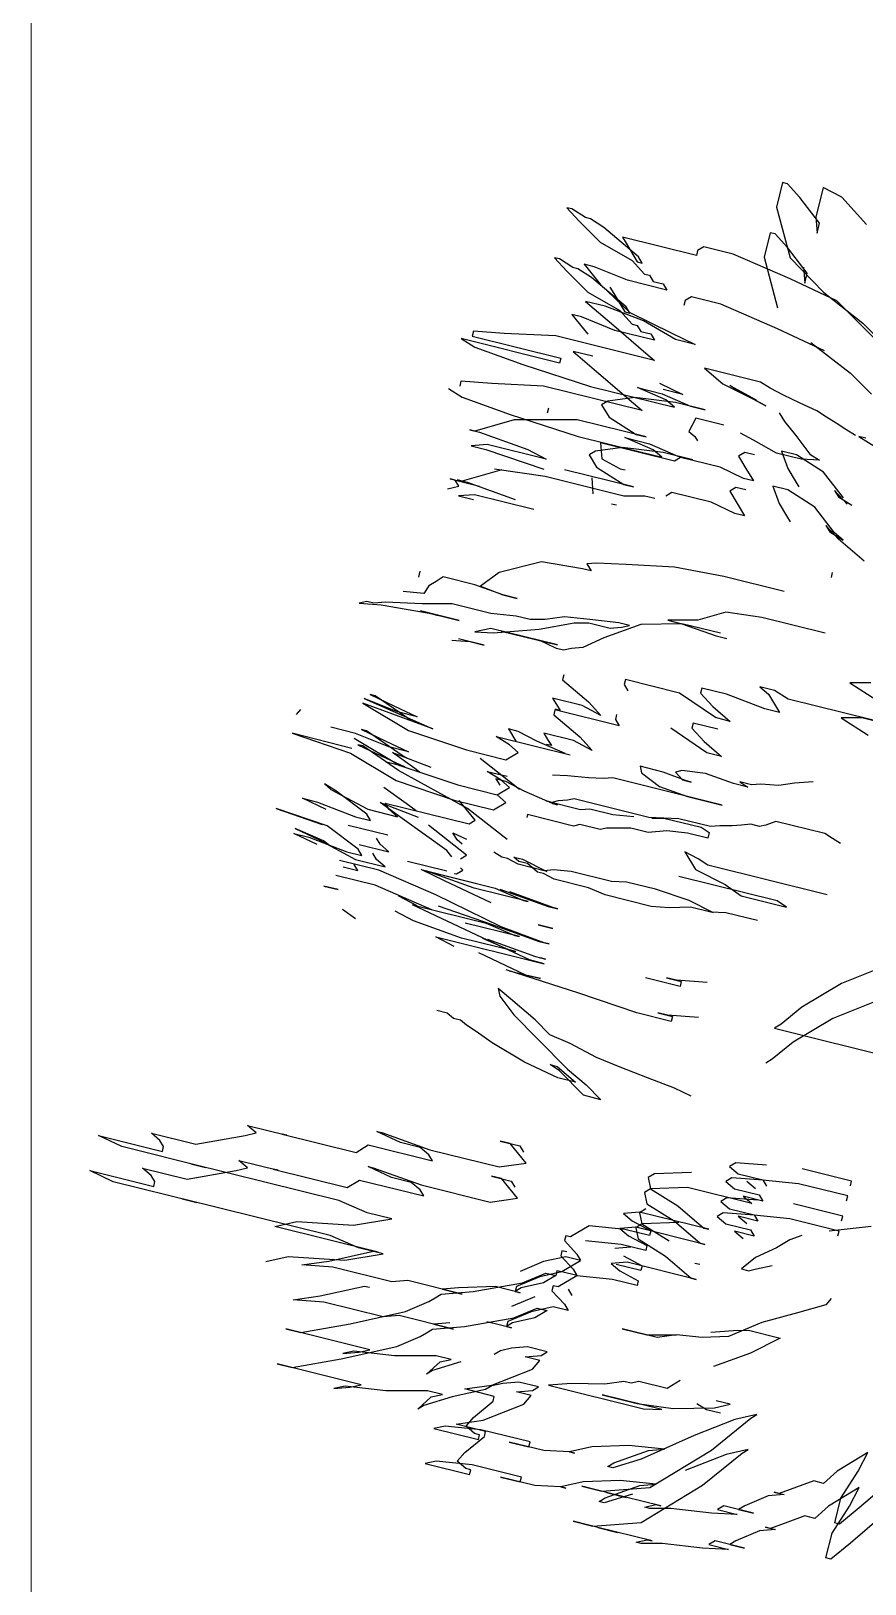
# Model space of a CAD drawing. Header units: millimetres. Extents: x 7703 to 16070, y -6855 to 95.
# Drawn here: x 14838.93 to 14857.36, y -4775.08 to -4740.75 of the extents above; entities that cross this region are included whole.
import ezdxf

# ---------------------------------------------------------------- set-up
doc = ezdxf.new("R2010")
doc.units = ezdxf.units.MM
doc.layers.add('AĞAÇLAR', color=7, linetype='Continuous')
doc.layers.add('Kıtc-014 Elk Tes İşaretler', color=1, linetype='Continuous')
doc.layers.add('kapı', color=6, linetype='Continuous', lineweight=9)

# ---------------------------------------------------------------- blocks, each defined once
blk = doc.blocks.new('A$C06865A3D')
at = {"color": 87}
for p, q in [((0.2527, 2.0787), (0.2297, 2.0716)), ((0.2949, 2.0767), (0.2527, 2.0787)), ((0.2297, 2.0716), (0.2478, 2.0415)), ((0.1976, 2.0455), (0.1926, 2.0425)), ((0.1926, 2.0425), (0.2077, 2.0174)), ((0.2187, 2.0445), (0.1976, 2.0455)), ((0.2558, 2.0395), (0.2187, 2.0445)), ((0.2478, 2.0415), (0.2618, 2.0295)), ((0.2618, 2.0295), (0.2558, 2.0395)), ((0.2077, 2.0174), (0.2599, 1.9873)), ((0.2599, 1.9873), (0.3151, 1.9864)), ((0.3331, 1.9904), (0.277, 1.9703)), ((0.3151, 1.9864), (0.3723, 1.9935)), ((0.4014, 1.9905), (0.3331, 1.9904)), ((0.3723, 1.9935), (0.4064, 1.9935)), ((0.277, 1.9703), (0.2108, 1.9441)), ((0.2108, 1.9441), (0.1808, 1.926)), ((0.1818, 1.913), (0.1067, 1.8678)), ((0.1808, 1.926), (0.1788, 1.918)), ((0.1788, 1.918), (0.1818, 1.913)), ((0.0836, 1.8607), (0.0656, 1.8567)), ((0.1358, 1.8648), (0.0836, 1.8607)), ((0.1067, 1.8678), (0.1147, 1.8658)), ((0.1147, 1.8658), (0.1388, 1.8598)), ((0.1438, 1.8628), (0.1358, 1.8648)), ((0.1388, 1.8598), (0.1438, 1.8628)), ((0.1859, 1.8608), (0.1458, 1.8367)), ((0.1679, 1.8568), (0.1779, 1.8628)), ((0.1779, 1.8628), (0.1859, 1.8608)), ((0.0425, 1.8496), (0.0375, 1.8466)), ((0.0375, 1.8466), (0.0585, 1.8456)), ((0.0605, 1.8537), (0.0425, 1.8496)), ((0.0585, 1.8456), (0.0927, 1.8457)), ((0.0656, 1.8567), (0.0605, 1.8537)), ((0.0927, 1.8457), (0.1338, 1.8567)), ((0.1338, 1.8567), (0.1548, 1.8558)), ((0.1548, 1.8558), (0.1598, 1.8588)), ((0.1598, 1.8588), (0.1679, 1.8568)), ((0.1458, 1.8367), (0.1078, 1.8206)), ((0.174, 1.8126), (0.2251, 1.8297)), ((0.2331, 1.8277), (0.192, 1.8167)), ((0.2251, 1.8297), (0.2532, 1.8398)), ((0.2532, 1.8398), (0.2331, 1.8277)), ((0.4254, 1.8322), (0.4104, 1.8231)), ((0.4615, 1.8402), (0.4254, 1.8322)), ((0.4987, 1.8353), (0.4615, 1.8402)), ((0.5067, 1.8333), (0.4856, 1.8342)), ((0.4856, 1.8342), (0.4937, 1.8322)), ((0.4937, 1.8322), (0.5117, 1.8363)), ((0.1078, 1.8206), (0.0977, 1.8146)), ((0.0977, 1.8146), (0.1268, 1.8116)), ((0.1268, 1.8116), (0.174, 1.8126)), ((0.192, 1.8167), (0.1489, 1.7975)), ((0.4104, 1.8231), (0.4295, 1.8141)), ((0.4295, 1.8141), (0.4455, 1.8101)), ((0.4455, 1.8101), (0.4536, 1.8081)), ((0.1489, 1.7975), (0.1289, 1.7855)), ((0.1289, 1.7855), (0.168, 1.7885)), ((0.2332, 1.7936), (0.133, 1.7333)), ((0.168, 1.7885), (0.2202, 1.7926)), ((0.2202, 1.7926), (0.2332, 1.7936)), ((0.3145, 1.7947), (0.2844, 1.7766)), ((0.2994, 1.7856), (0.3145, 1.7947)), ((0.3814, 1.792), (0.3794, 1.784)), ((0.3914, 1.798), (0.3814, 1.792)), ((0.2022, 1.7203), (0.2874, 1.7716)), ((0.2413, 1.7575), (0.2663, 1.7726)), ((0.2744, 1.7706), (0.2413, 1.7575)), ((0.2844, 1.7766), (0.2473, 1.7475)), ((0.2663, 1.7726), (0.2994, 1.7856)), ((0.2874, 1.7716), (0.2744, 1.7706)), ((0.4015, 1.7699), (0.3734, 1.7599)), ((0.3794, 1.784), (0.3954, 1.78)), ((0.3954, 1.78), (0.4115, 1.776)), ((0.4115, 1.776), (0.4015, 1.7699)), ((0.3734, 1.7599), (0.3333, 1.7357)), ((0.5504, 1.7656), (0.5534, 1.7606)), ((0.2473, 1.7475), (0.2283, 1.7223)), ((0.3333, 1.7357), (0.3313, 1.7277)), ((0.0649, 1.665), (0.1551, 1.7193)), ((0.133, 1.7333), (0.0889, 1.6931)), ((0.1291, 1.6831), (0.2022, 1.7203)), ((0.1551, 1.7193), (0.1581, 1.7142)), ((0.2885, 1.7244), (0.2184, 1.6822)), ((0.2283, 1.7223), (0.2263, 1.7143)), ((0.2424, 1.7103), (0.2785, 1.7184)), ((0.3313, 1.7277), (0.2562, 1.6825)), ((0.2785, 1.7184), (0.2885, 1.7244)), ((0.1581, 1.7142), (0.0579, 1.6539)), ((0.2263, 1.7143), (0.2424, 1.7103)), ((0.5268, 1.711), (0.4655, 1.6741)), ((0.7627, 1.7141), (0.6174, 1.6266)), ((0.6715, 1.707), (0.6544, 1.6899)), ((0.0889, 1.6931), (0.0619, 1.67)), ((0.076, 1.658), (0.1291, 1.6831)), ((0.2184, 1.6822), (0.1673, 1.631)), ((0.2562, 1.6825), (0.2703, 1.6704)), ((0.2933, 1.6775), (0.2983, 1.6805)), ((0.6544, 1.6899), (0.6905, 1.6979)), ((0.0619, 1.67), (0.0649, 1.665)), ((0.2703, 1.6704), (0.2933, 1.6775)), ((0.3184, 1.6584), (0.3355, 1.6755)), ((0.4655, 1.6741), (0.4177, 1.6414)), ((0.0579, 1.6539), (0.076, 1.658)), ((0.2383, 1.6102), (0.3184, 1.6584)), ((0.2776, 1.6469), (0.2917, 1.6348)), ((0.3147, 1.6419), (0.3198, 1.6449)), ((0.1673, 1.631), (0.1443, 1.5898)), ((0.4177, 1.6414), (0.3762, 1.6045)), ((0.1493, 1.5928), (0.2024, 1.6179)), ((0.2255, 1.625), (0.1654, 1.5888)), ((0.1684, 1.5838), (0.2315, 1.615)), ((0.1912, 1.575), (0.2383, 1.6102)), ((0.2024, 1.6179), (0.2255, 1.625)), ((0.5994, 1.6226), (0.5844, 1.6135)), ((0.5844, 1.6135), (0.5974, 1.6145)), ((0.5974, 1.6145), (0.6215, 1.6086)), ((0.6174, 1.6266), (0.5994, 1.6226)), ((0.1393, 1.5868), (0.1493, 1.5928)), ((0.3762, 1.6045), (0.3506, 1.5811)), ((0.6065, 1.5995), (0.5634, 1.5804)), ((0.6215, 1.6086), (0.6065, 1.5995)), ((0.1443, 1.5898), (0.1393, 1.5868)), ((0.1654, 1.5888), (0.1534, 1.5747)), ((0.1534, 1.5747), (0.1684, 1.5838)), ((0.1979, 1.5801), (0.1749, 1.5389)), ((0.2561, 1.5741), (0.196, 1.5379)), ((0.3506, 1.5811), (0.3436, 1.5729)), ((0.5634, 1.5804), (0.5383, 1.5653)), ((0.1799, 1.5419), (0.233, 1.5671)), ((0.3442, 1.5653), (0.3051, 1.5378)), ((0.3436, 1.5729), (0.3529, 1.5706)), ((0.3529, 1.5706), (0.3442, 1.5653)), ((0.5383, 1.5653), (0.5413, 1.5603)), ((0.5413, 1.5603), (0.5624, 1.5593)), ((0.5624, 1.5593), (0.5885, 1.5613)), ((0.5885, 1.5613), (0.5734, 1.5523)), ((0.1632, 1.5308), (0.1932, 1.5489)), ((0.1699, 1.5359), (0.1799, 1.5419)), ((0.1749, 1.5389), (0.1699, 1.5359)), ((0.196, 1.5379), (0.184, 1.5239)), ((0.3051, 1.5378), (0.2795, 1.4945)), ((0.5243, 1.5432), (0.4692, 1.51)), ((0.5734, 1.5523), (0.5243, 1.5432)), ((0.1682, 1.5338), (0.1632, 1.5308)), ((0.1762, 1.5318), (0.1682, 1.5338)), ((0.1692, 1.5208), (0.1762, 1.5318)), ((0.184, 1.5239), (0.199, 1.5329)), ((0.4692, 1.51), (0.4722, 1.505)), ((0.4722, 1.505), (0.4802, 1.503)), ((0.2795, 1.4945), (0.2754, 1.4682)), ((0.3005, 1.4793), (0.3151, 1.4881)), ((0.3151, 1.4881), (0.3005, 1.4793)), ((0.9136, 1.4877), (0.8923, 1.4385)), ((0.3005, 1.4793), (0.2696, 1.4647)), ((0.2754, 1.4682), (0.3005, 1.4793)), ((0.3237, 1.4407), (0.3579, 1.4808)), ((0.2696, 1.4647), (0.2375, 1.4454)), ((0.4151, 1.4638), (0.4181, 1.4588)), ((0.4181, 1.4588), (0.4572, 1.4619)), ((0.4553, 1.4538), (0.4252, 1.4357)), ((0.4783, 1.4609), (0.4553, 1.4538)), ((0.4572, 1.4619), (0.4783, 1.4609)), ((0.2177, 1.4255), (0.2142, 1.4313)), ((0.2352, 1.436), (0.2329, 1.4266)), ((0.2375, 1.4454), (0.2352, 1.436)), ((0.318, 1.4421), (0.308, 1.4264)), ((0.308, 1.4264), (0.3237, 1.4407)), ((0.4252, 1.4357), (0.4332, 1.4337)), ((0.4332, 1.4337), (0.4413, 1.4317)), ((0.4413, 1.4317), (0.4362, 1.4287)), ((0.8743, 1.3475), (1.0238, 1.4375)), ((0.8923, 1.4385), (0.8795, 1.3871)), ((0.2352, 1.4161), (0.2166, 1.4009)), ((0.2329, 1.4266), (0.2352, 1.4161)), ((0.2544, 1.4185), (0.2423, 1.4064)), ((0.2859, 1.4228), (0.2466, 1.3992)), ((0.296, 1.401), (0.3118, 1.4144)), ((0.3264, 1.4232), (0.3001, 1.4074)), ((0.3118, 1.4144), (0.3264, 1.4232)), ((0.2096, 1.372), (0.2573, 1.4057)), ((0.2423, 1.4064), (0.211, 1.3777)), ((0.2466, 1.3992), (0.2645, 1.4099)), ((0.4102, 1.3586), (0.4853, 1.4039)), ((0.4803, 1.4009), (0.4472, 1.3878)), ((0.211, 1.3777), (0.2024, 1.3677)), ((0.4242, 1.3807), (0.4141, 1.3747)), ((0.4472, 1.3878), (0.4242, 1.3807)), ((0.8795, 1.3871), (0.8764, 1.3561)), ((0.1903, 1.3556), (0.2096, 1.372)), ((0.1953, 1.3634), (0.1903, 1.3556)), ((0.2024, 1.3677), (0.1953, 1.3634)), ((0.4282, 1.3627), (0.4102, 1.3586)), ((0.4141, 1.3747), (0.4302, 1.3707)), ((0.4413, 1.3637), (0.4282, 1.3627)), ((0.4373, 1.3476), (0.4413, 1.3637)), ((0.3972, 1.3235), (0.4373, 1.3476)), ((0.8764, 1.3561), (0.8743, 1.3475)), ((0.3341, 1.2923), (0.3972, 1.3235)), ((0.4724, 1.3346), (0.4152, 1.3275)), ((0.7824, 1.3299), (0.7554, 1.3068)), ((0.2719, 1.2822), (0.3526, 1.3134)), ((0.3526, 1.3134), (0.2749, 1.2772)), ((0.3019, 1.3003), (0.33, 1.3104)), ((0.33, 1.3104), (0.31, 1.2983)), ((0.7453, 1.3008), (0.7604, 1.3098)), ((0.7554, 1.3068), (0.7453, 1.3008)), ((0.7604, 1.3098), (0.7634, 1.3048)), ((0.31, 1.2983), (0.2719, 1.2822)), ((0.2739, 1.2903), (0.3019, 1.3003)), ((0.2789, 1.2933), (0.2739, 1.2903)), ((0.2749, 1.2772), (0.3341, 1.2923)), ((0.328, 1.3024), (0.2789, 1.2933)), ((0.7634, 1.3048), (0.7283, 1.2837)), ((0.3391, 1.2612), (0.3822, 1.2803)), ((0.4615, 1.2734), (0.4324, 1.2764)), ((0.4595, 1.2653), (0.4615, 1.2734)), ((1.0614, 1.286), (1.0113, 1.2558)), ((1.0705, 1.2707), (1.0204, 1.2406)), ((1.0644, 1.281), (1.0614, 1.286)), ((1.0736, 1.2657), (1.0705, 1.2707)), ((0.3702, 1.2663), (0.3391, 1.2612)), ((0.377, 1.2674), (0.3702, 1.2663)), ((0.3743, 1.2141), (0.4595, 1.2653)), ((0.5378, 1.2373), (0.5909, 1.2625)), ((0.5959, 1.2655), (0.5478, 1.2434)), ((0.5909, 1.2625), (0.6009, 1.2685)), ((0.6009, 1.2685), (0.5959, 1.2655)), ((0.4576, 1.1891), (0.5328, 1.2343)), ((0.4626, 1.1921), (0.5328, 1.2343)), ((0.5709, 1.2504), (0.5158, 1.2172)), ((0.5709, 1.2504), (0.5158, 1.2172)), ((0.5328, 1.2343), (0.5659, 1.2474)), ((0.5328, 1.2343), (0.5659, 1.2474)), ((0.5659, 1.2474), (0.5709, 1.2504)), ((0.5659, 1.2474), (0.5709, 1.2504)), ((0.598, 1.2394), (0.613, 1.2484)), ((0.613, 1.2484), (0.598, 1.2394)), ((1.0204, 1.2406), (0.9884, 1.2145)), ((0.2292, 1.2215), (0.2298, 1.2139)), ((0.3025, 1.2314), (0.2417, 1.1951)), ((0.2417, 1.1951), (0.3055, 1.2264)), ((0.5158, 1.2172), (0.4626, 1.1921)), ((0.5418, 1.2193), (0.4857, 1.1991)), ((0.9792, 1.2297), (0.9522, 1.2066)), ((0.3653, 1.195), (0.3954, 1.2131)), ((0.3824, 1.2121), (0.3743, 1.2141)), ((0.3954, 1.2131), (0.3824, 1.2121)), ((0.4396, 1.185), (0.4797, 1.2092)), ((0.4857, 1.1991), (0.4576, 1.1891)), ((0.9522, 1.2066), (0.9502, 1.1986)), ((0.9502, 1.1986), (0.9632, 1.1996)), ((0.9884, 1.2145), (0.9614, 1.1913)), ((0.9632, 1.1996), (0.9883, 1.2147)), ((0.9724, 1.1843), (0.9975, 1.1994)), ((0.9763, 1.2006), (0.9893, 1.2016)), ((0.9883, 1.2147), (0.9963, 1.2127)), ((0.9975, 1.1994), (1.0055, 1.1974)), ((0.3242, 1.1839), (0.3093, 1.1805)), ((0.3093, 1.1805), (0.3192, 1.1809)), ((0.3192, 1.1809), (0.3653, 1.195)), ((0.3684, 1.19), (0.3242, 1.1839)), ((0.3614, 1.1789), (0.3764, 1.188)), ((0.4025, 1.19), (0.3624, 1.1659)), ((0.3764, 1.188), (0.3684, 1.19)), ((0.9985, 1.1864), (0.9333, 1.1472)), ((0.9614, 1.1913), (0.9594, 1.1833)), ((0.9594, 1.1833), (0.9724, 1.1843)), ((1.0055, 1.1974), (0.9854, 1.1853)), ((0.9854, 1.1853), (0.9985, 1.1864)), ((0.3183, 1.1598), (0.3614, 1.1789)), ((0.9242, 1.1624), (0.8951, 1.1313)), ((0.3313, 1.1608), (0.3032, 1.1508)), ((0.3032, 1.1508), (0.3183, 1.1598)), ((0.9333, 1.1472), (0.9043, 1.116)), ((0.4331, 1.1392), (0.393, 1.115)), ((0.8951, 1.1313), (0.8931, 1.1232)), ((0.9844, 1.1304), (0.9143, 1.0881)), ((0.9403, 1.1243), (0.9794, 1.1273)), ((0.9794, 1.1273), (0.9844, 1.1304)), ((0.8931, 1.1232), (0.9042, 1.1162)), ((0.9043, 1.116), (0.9023, 1.108)), ((0.9042, 1.1162), (0.9403, 1.1243)), ((0.9134, 1.101), (0.9495, 1.109)), ((0.9936, 1.1151), (0.9235, 1.0729)), ((0.9495, 1.109), (0.9886, 1.1121)), ((0.9886, 1.1121), (0.9936, 1.1151)), ((0.3919, 1.0965), (0.4064, 1.1053)), ((0.4064, 1.1053), (0.3919, 1.0965)), ((0.4258, 1.093), (0.4439, 1.096)), ((0.9023, 1.108), (0.9134, 1.101)), ((0.9143, 1.0881), (0.9023, 1.0741)), ((0.9023, 1.0741), (0.9153, 1.0751)), ((0.9235, 1.0729), (0.9114, 1.0588)), ((0.9153, 1.0751), (0.9384, 1.0821)), ((0.9414, 1.0771), (0.9163, 1.062)), ((0.9384, 1.0821), (0.9414, 1.0771)), ((1.2956, 1.0783), (1.2936, 1.0702)), ((1.3027, 1.0552), (1.2956, 1.0783)), ((1.3378, 1.0763), (1.3338, 1.0261)), ((0.9163, 1.062), (0.8843, 1.0359)), ((0.9114, 1.0588), (0.9245, 1.0598)), ((0.9245, 1.0598), (0.9475, 1.0669)), ((0.9506, 1.0619), (0.9255, 1.0468)), ((0.9475, 1.0669), (0.9506, 1.0619)), ((1.2936, 1.0702), (1.2857, 1.0381)), ((1.3108, 1.0191), (1.3027, 1.0552)), ((0.743, 1.0326), (0.763, 1.0446)), ((0.753, 1.0386), (0.743, 1.0326)), ((0.7821, 1.0356), (0.753, 1.0386)), ((0.763, 1.0446), (0.771, 1.0426)), ((0.9255, 1.0468), (0.8935, 1.0207)), ((1.2857, 1.0381), (1.2847, 1.017)), ((0.7631, 1.0105), (0.7821, 1.0356)), ((0.8843, 1.0359), (0.8783, 1.0118)), ((1.1744, 1.0189), (1.1604, 0.9968)), ((1.1724, 1.0109), (1.1744, 1.0189)), ((1.3259, 0.994), (1.3108, 1.0191)), ((1.3338, 1.0261), (1.3309, 0.997)), ((0.6929, 0.9683), (0.7631, 1.0105)), ((0.8783, 1.0118), (0.8733, 1.0088)), ((0.8733, 1.0088), (0.8763, 1.0038)), ((0.8763, 1.0038), (0.8974, 1.0028)), ((0.8974, 1.0028), (0.9054, 1.0008)), ((1.1665, 0.9527), (1.1724, 1.0109)), ((1.2747, 1.011), (1.2657, 0.9919)), ((1.2847, 1.017), (1.2747, 1.011)), ((0.8904, 0.9918), (0.8764, 0.9697)), ((0.8875, 0.9966), (0.8825, 0.9935)), ((0.8825, 0.9935), (0.8855, 0.9885)), ((0.8855, 0.9885), (0.9066, 0.9875)), ((0.9054, 1.0008), (0.8904, 0.9918)), ((0.9146, 0.9855), (0.8996, 0.9765)), ((0.9066, 0.9875), (0.9146, 0.9855)), ((1.1604, 0.9968), (1.1404, 0.9506)), ((1.2657, 0.9919), (1.2567, 0.9728)), ((1.3309, 0.997), (1.3259, 0.994)), ((0.6398, 0.9431), (0.6929, 0.9683)), ((0.8764, 0.9697), (0.8654, 0.9426)), ((0.8996, 0.9765), (0.8856, 0.9544)), ((0.8876, 0.9624), (0.8976, 0.9685)), ((0.8976, 0.9685), (0.8936, 0.9524)), ((1.2617, 0.9758), (1.2497, 0.9618)), ((1.2517, 0.9698), (1.2617, 0.9758)), ((1.2567, 0.9728), (1.2517, 0.9698)), ((0.6629, 0.9502), (0.6348, 0.9401)), ((0.6388, 0.9221), (0.704, 0.9613)), ((0.6829, 0.9622), (0.6629, 0.9502)), ((0.6959, 0.9633), (0.6829, 0.9622)), ((0.704, 0.9613), (0.6959, 0.9633)), ((0.8856, 0.9544), (0.8746, 0.9273)), ((0.8766, 0.9353), (0.8876, 0.9624)), ((0.8936, 0.9524), (0.8796, 0.9303)), ((1.1404, 0.9506), (1.1164, 0.8884)), ((1.1465, 0.8724), (1.1665, 0.9527)), ((1.2497, 0.9618), (1.2387, 0.9347)), ((0.6348, 0.9401), (0.6398, 0.9431)), ((0.8436, 0.8881), (0.8766, 0.9353)), ((0.8796, 0.9303), (0.8776, 0.9223)), ((1.2518, 0.9357), (1.2217, 0.9176)), ((1.2367, 0.9266), (1.2518, 0.9357)), ((1.2387, 0.9347), (1.2367, 0.9266)), ((0.6349, 0.906), (0.6388, 0.9221)), ((0.8826, 0.9253), (0.8576, 0.9102)), ((0.8746, 0.9273), (0.8776, 0.9223)), ((0.8776, 0.9223), (0.8826, 0.9253)), ((1.1274, 0.9155), (1.0953, 0.8894)), ((1.1154, 0.9014), (1.1274, 0.9155)), ((1.2397, 0.9216), (1.2177, 0.9015)), ((1.2197, 0.9096), (1.2397, 0.9216)), ((1.2217, 0.9176), (1.2197, 0.9096)), ((0.5597, 0.8608), (0.6349, 0.906)), ((0.8576, 0.9102), (0.8285, 0.8791)), ((0.9529, 0.8993), (0.9328, 0.8872)), ((0.9509, 0.8912), (0.9529, 0.8993)), ((1.0974, 0.8633), (1.1154, 0.9014)), ((1.2177, 0.9015), (1.1807, 0.8724)), ((0.6922, 0.8448), (0.7182, 0.881)), ((0.7182, 0.881), (0.6931, 0.8659)), ((0.8366, 0.8771), (0.7814, 0.8439)), ((0.8285, 0.8791), (0.8165, 0.865)), ((0.8165, 0.865), (0.8366, 0.8771)), ((0.8195, 0.86), (0.8436, 0.8881)), ((0.9328, 0.8872), (0.9208, 0.8731)), ((0.9389, 0.8772), (0.9509, 0.8912)), ((0.9539, 0.8862), (0.9389, 0.8772)), ((0.9549, 0.8732), (0.9539, 0.8862)), ((1.0953, 0.8894), (1.0663, 0.8582)), ((1.1164, 0.8884), (1.1004, 0.8583)), ((0.5246, 0.8396), (0.5647, 0.8638)), ((0.5647, 0.8638), (0.5597, 0.8608)), ((0.6931, 0.8659), (0.66, 0.8528)), ((0.8175, 0.852), (0.8195, 0.86)), ((0.9138, 0.8621), (0.9118, 0.8541)), ((0.9208, 0.8731), (0.9138, 0.8621)), ((0.935, 0.827), (0.9549, 0.8732)), ((1.0663, 0.8582), (1.0523, 0.8361)), ((1.0954, 0.8552), (1.0974, 0.8633)), ((1.1004, 0.8583), (1.0954, 0.8552)), ((1.1105, 0.8302), (1.1465, 0.8724)), ((1.1706, 0.8664), (1.1155, 0.8332)), ((1.1586, 0.8523), (1.1656, 0.8633)), ((1.1807, 0.8724), (1.1636, 0.8553)), ((1.1656, 0.8633), (1.1706, 0.8664)), ((0.66, 0.8528), (0.5097, 0.7623)), ((0.5377, 0.8407), (0.5246, 0.8396)), ((0.5307, 0.8296), (0.5377, 0.8407)), ((0.7343, 0.8429), (0.6291, 0.7795)), ((0.6431, 0.8016), (0.6922, 0.8448)), ((0.7293, 0.8398), (0.7343, 0.8429)), ((0.7814, 0.8439), (0.7694, 0.8298)), ((0.8046, 0.8168), (0.8155, 0.8439)), ((0.8155, 0.8439), (0.8175, 0.852)), ((1.1356, 0.8452), (1.0905, 0.8181)), ((1.1155, 0.8332), (1.1356, 0.8452)), ((1.1636, 0.8553), (1.1586, 0.8523)), ((0.4977, 0.7824), (0.5307, 0.8296)), ((0.7013, 0.7956), (0.7293, 0.8398)), ((0.7694, 0.8298), (0.7093, 0.7937)), ((0.9159, 0.8019), (0.935, 0.827)), ((1.0523, 0.8361), (1.0303, 0.816)), ((1.0523, 0.8361), (1.0573, 0.8391)), ((1.0573, 0.8391), (1.0523, 0.8361)), ((1.0905, 0.8181), (1.1105, 0.8302)), ((0.7696, 0.7616), (0.8046, 0.8168)), ((0.8658, 0.8058), (0.8317, 0.7717)), ((0.8808, 0.8149), (0.8658, 0.8058)), ((0.8738, 0.8038), (0.8808, 0.8149)), ((0.8908, 0.8209), (0.8748, 0.7908)), ((0.946, 0.82), (0.9159, 0.8019)), ((0.949, 0.815), (0.946, 0.82)), ((0.9461, 0.7858), (0.949, 0.815)), ((1.0122, 0.812), (0.9621, 0.7818)), ((1.0303, 0.816), (0.9952, 0.7949)), ((0.9952, 0.7949), (1.0153, 0.807)), ((1.0153, 0.807), (1.0122, 0.812)), ((0.6291, 0.7795), (0.6431, 0.8016)), ((0.6823, 0.7705), (0.7013, 0.7956)), ((0.7093, 0.7937), (0.6823, 0.7705)), ((0.8728, 0.7828), (0.8738, 0.8038)), ((0.8748, 0.7908), (0.8728, 0.7828)), ((0.5248, 0.7714), (0.4396, 0.7201)), ((0.4526, 0.7553), (0.4977, 0.7824)), ((0.5097, 0.7623), (0.5248, 0.7714)), ((0.8317, 0.7717), (0.7947, 0.7425)), ((0.9231, 0.7447), (0.9682, 0.7718)), ((0.9621, 0.7818), (0.9301, 0.7557)), ((0.9471, 0.7728), (0.9461, 0.7858)), ((0.9601, 0.7738), (0.9471, 0.7728)), ((0.9652, 0.7768), (0.9601, 0.7738)), ((0.9682, 0.7718), (0.9652, 0.7768)), ((0.4656, 0.7563), (0.4526, 0.7553)), ((0.4736, 0.7543), (0.4656, 0.7563)), ((0.4767, 0.7493), (0.4736, 0.7543)), ((0.8067, 0.7566), (0.7215, 0.7053)), ((0.7365, 0.7144), (0.7696, 0.7616)), ((0.7997, 0.7456), (0.8067, 0.7566)), ((0.9301, 0.7557), (0.9231, 0.7447)), ((0.4115, 0.7101), (0.4767, 0.7493)), ((0.7877, 0.7315), (0.7997, 0.7456)), ((0.7947, 0.7425), (0.7877, 0.7315)), ((0.4396, 0.7201), (0.4115, 0.7101)), ((0.7215, 0.7053), (0.7365, 0.7144))]:
    blk.add_line(p, q, dxfattribs=at)
at = {"color": 84}
for p, q in [((0.2282, 1.9946), (0.2232, 1.9916)), ((0.2232, 1.9916), (0.2383, 1.9666)), ((0.2493, 1.9937), (0.2282, 1.9946)), ((0.2864, 1.9887), (0.2493, 1.9937)), ((0.2784, 1.9907), (0.2925, 1.9786)), ((0.2925, 1.9786), (0.2864, 1.9887)), ((0.2383, 1.9666), (0.2905, 1.9365)), ((0.3638, 1.9396), (0.3076, 1.9194)), ((0.3457, 1.9355), (0.4029, 1.9426)), ((0.4029, 1.9426), (0.437, 1.9427)), ((0.3076, 1.9194), (0.2415, 1.8933)), ((0.2415, 1.8933), (0.2114, 1.8752)), ((0.2114, 1.8752), (0.2094, 1.8672)), ((0.2094, 1.8672), (0.2124, 1.8621)), ((0.0962, 1.8058), (0.0912, 1.8028)), ((0.1142, 1.8099), (0.0962, 1.8058)), ((0.1664, 1.8139), (0.1142, 1.8099)), ((0.1233, 1.7948), (0.1644, 1.8059)), ((0.1373, 1.8169), (0.1453, 1.8149)), ((0.1453, 1.8149), (0.1694, 1.8089)), ((0.1644, 1.8059), (0.1854, 1.8049)), ((0.1744, 1.8119), (0.1664, 1.8139)), ((0.1694, 1.8089), (0.1744, 1.8119)), ((0.2165, 1.81), (0.1765, 1.7858)), ((0.1854, 1.8049), (0.1905, 1.8079)), ((0.1905, 1.8079), (0.1985, 1.8059)), ((0.1985, 1.8059), (0.2085, 1.812)), ((0.2085, 1.812), (0.2165, 1.81)), ((0.0731, 1.7988), (0.0681, 1.7958)), ((0.0681, 1.7958), (0.0892, 1.7948)), ((0.0912, 1.8028), (0.0731, 1.7988)), ((0.0892, 1.7948), (0.1233, 1.7948)), ((0.2557, 1.7789), (0.2838, 1.7889)), ((0.2838, 1.7889), (0.2637, 1.7769)), ((0.4469, 1.7966), (0.4318, 1.7875)), ((0.483, 1.8046), (0.4469, 1.7966)), ((0.5201, 1.7997), (0.483, 1.8046)), ((0.5281, 1.7977), (0.5071, 1.7986)), ((0.5071, 1.7986), (0.5151, 1.7966)), ((0.5151, 1.7966), (0.5331, 1.8007)), ((0.5331, 1.8007), (0.5201, 1.7997)), ((0.5672, 1.8007), (0.5281, 1.7977)), ((0.1384, 1.7697), (0.1283, 1.7637)), ((0.1765, 1.7858), (0.1384, 1.7697)), ((0.4318, 1.7875), (0.4509, 1.7785)), ((0.4509, 1.7785), (0.467, 1.7745)), ((0.467, 1.7745), (0.475, 1.7725)), ((0.1283, 1.7637), (0.1574, 1.7607)), ((0.4028, 1.7564), (0.4008, 1.7484)), ((0.4128, 1.7624), (0.4028, 1.7564)), ((0.1795, 1.7467), (0.1595, 1.7346)), ((0.1595, 1.7346), (0.1986, 1.7377)), ((0.2638, 1.7428), (0.1636, 1.6824)), ((0.1986, 1.7377), (0.2508, 1.7417)), ((0.2508, 1.7417), (0.2638, 1.7428)), ((0.297, 1.7217), (0.33, 1.7348)), ((0.3451, 1.7438), (0.315, 1.7257)), ((0.33, 1.7348), (0.3451, 1.7438)), ((0.4229, 1.7343), (0.3948, 1.7243)), ((0.4008, 1.7484), (0.4169, 1.7444)), ((0.4169, 1.7444), (0.4329, 1.7404)), ((0.4329, 1.7404), (0.4229, 1.7343)), ((0.2329, 1.6695), (0.318, 1.7207)), ((0.2719, 1.7066), (0.297, 1.7217)), ((0.305, 1.7197), (0.2719, 1.7066)), ((0.315, 1.7257), (0.2779, 1.6966)), ((0.318, 1.7207), (0.305, 1.7197)), ((0.3948, 1.7243), (0.3548, 1.7001)), ((0.3548, 1.7001), (0.3528, 1.6921)), ((0.1636, 1.6824), (0.1195, 1.6423)), ((0.2779, 1.6966), (0.2589, 1.6715)), ((0.733, 1.6955), (0.6929, 1.6714)), ((0.1597, 1.6323), (0.2329, 1.6695)), ((0.1857, 1.6684), (0.1887, 1.6634)), ((0.3191, 1.6736), (0.249, 1.6313)), ((0.2589, 1.6715), (0.2569, 1.6635)), ((0.2569, 1.6635), (0.273, 1.6595)), ((0.273, 1.6595), (0.3091, 1.6675)), ((0.3091, 1.6675), (0.3191, 1.6736)), ((0.6929, 1.6714), (0.6759, 1.6543)), ((0.6759, 1.6543), (0.712, 1.6623)), ((0.1195, 1.6423), (0.0925, 1.6191)), ((0.1066, 1.6071), (0.1597, 1.6323)), ((0.0925, 1.6191), (0.0955, 1.6141)), ((0.0885, 1.6031), (0.1066, 1.6071)), ((0.5848, 1.5448), (0.5597, 1.5297)), ((0.5597, 1.5297), (0.5628, 1.5247)), ((0.5628, 1.5247), (0.5838, 1.5237)), ((0.5838, 1.5237), (0.6099, 1.5257)), ((0.6099, 1.5257), (0.5949, 1.5167)), ((0.5949, 1.5167), (0.5457, 1.5076)), ((0.5017, 1.4674), (0.4365, 1.4282)), ((0.4906, 1.4744), (0.4936, 1.4694)), ((0.4936, 1.4694), (0.5017, 1.4674)), ((0.935, 1.4521), (0.9137, 1.4029)), ((0.4365, 1.4282), (0.4396, 1.4232)), ((0.4396, 1.4232), (0.4787, 1.4263)), ((0.4767, 1.4182), (0.4466, 1.4001)), ((0.4997, 1.4253), (0.4767, 1.4182)), ((0.4787, 1.4263), (0.4997, 1.4253)), ((0.4466, 1.4001), (0.4546, 1.3981)), ((0.4546, 1.3981), (0.4627, 1.3961)), ((0.4627, 1.3961), (0.4577, 1.3931)), ((0.9137, 1.4029), (0.901, 1.3515)), ((0.5109, 1.35), (0.4778, 1.3369)), ((0.5109, 1.35), (0.5159, 1.353)), ((0.5159, 1.353), (0.5109, 1.35)), ((0.901, 1.3515), (0.8978, 1.3205)), ((0.4548, 1.3299), (0.4448, 1.3239)), ((0.4448, 1.3239), (0.4528, 1.3219)), ((0.4778, 1.3369), (0.4548, 1.3299)), ((0.4719, 1.3128), (0.4588, 1.3118)), ((0.4679, 1.2968), (0.4719, 1.3128)), ((0.8978, 1.3205), (0.8957, 1.3119)), ((0.4278, 1.2726), (0.4679, 1.2968)), ((0.4459, 1.2767), (0.3586, 1.2515)), ((0.3647, 1.2415), (0.4278, 1.2726)), ((0.503, 1.2838), (0.4459, 1.2767)), ((0.3586, 1.2515), (0.3095, 1.2424)), ((0.3325, 1.2495), (0.3606, 1.2595)), ((0.3606, 1.2595), (0.3406, 1.2475)), ((0.3045, 1.2394), (0.3325, 1.2495)), ((0.3095, 1.2424), (0.3045, 1.2394)), ((0.3055, 1.2264), (0.3647, 1.2415)), ((1.092, 1.2351), (1.0419, 1.205)), ((1.095, 1.2301), (1.092, 1.2351)), ((0.3697, 1.2104), (0.4128, 1.2295)), ((0.463, 1.2255), (0.4008, 1.2154)), ((0.4723, 1.2246), (0.463, 1.2255)), ((0.4921, 1.2225), (0.4883, 1.2229)), ((0.4901, 1.2145), (0.4921, 1.2225)), ((0.6215, 1.2116), (0.6316, 1.2176)), ((0.6316, 1.2176), (0.6265, 1.2146)), ((0.4008, 1.2154), (0.3697, 1.2104)), ((0.4878, 1.2131), (0.4901, 1.2145)), ((0.6015, 1.1995), (0.5464, 1.1664)), ((0.5684, 1.1865), (0.6215, 1.2116)), ((0.5965, 1.1965), (0.6015, 1.1995)), ((1.0419, 1.205), (1.0098, 1.1789)), ((0.5634, 1.1835), (0.5965, 1.1965)), ((0.6286, 1.1885), (0.5725, 1.1684)), ((0.6117, 1.1784), (0.6436, 1.1976)), ((0.6436, 1.1976), (0.6286, 1.1885)), ((0.3959, 1.1441), (0.426, 1.1622)), ((0.413, 1.1612), (0.4049, 1.1632)), ((0.426, 1.1622), (0.413, 1.1612)), ((0.4992, 1.1653), (0.4331, 1.1392)), ((0.5464, 1.1664), (0.4933, 1.1412)), ((1.0098, 1.1789), (0.9828, 1.1557)), ((0.9938, 1.1487), (1.0189, 1.1638)), ((1.0189, 1.1638), (1.0269, 1.1618)), ((0.3498, 1.1301), (0.3959, 1.1441)), ((0.9828, 1.1557), (0.9808, 1.1477)), ((0.9808, 1.1477), (0.9938, 1.1487)), ((1.0269, 1.1618), (1.0069, 1.1498)), ((1.0069, 1.1498), (1.0199, 1.1508)), ((0.3548, 1.1331), (0.3218, 1.12)), ((0.3218, 1.12), (0.3498, 1.1301)), ((0.3637, 1.1343), (0.3548, 1.1331)), ((0.392, 1.1281), (0.407, 1.1371)), ((0.399, 1.1391), (0.3983, 1.139)), ((0.407, 1.1371), (0.399, 1.1391)), ((0.4933, 1.1412), (0.4702, 1.1342)), ((0.9548, 1.1116), (0.9257, 1.0804)), ((0.9257, 1.0804), (0.9238, 1.0724)), ((0.9348, 1.0654), (0.9709, 1.0734)), ((1.015, 1.0795), (0.9449, 1.0373)), ((0.9709, 1.0734), (1.01, 1.0765)), ((1.01, 1.0765), (1.015, 1.0795)), ((0.9238, 1.0724), (0.9348, 1.0654)), ((0.9449, 1.0373), (0.9329, 1.0232)), ((1.3171, 1.0427), (1.3151, 1.0346)), ((1.3241, 1.0196), (1.3171, 1.0427)), ((1.3592, 1.0407), (1.3553, 0.9905)), ((0.9329, 1.0232), (0.9459, 1.0242)), ((0.9459, 1.0242), (0.969, 1.0313)), ((0.972, 1.0263), (0.9469, 1.0112)), ((0.969, 1.0313), (0.972, 1.0263)), ((1.3151, 1.0346), (1.3071, 1.0025)), ((1.3322, 0.9835), (1.3241, 1.0196)), ((0.7644, 0.997), (0.7844, 1.009)), ((0.7744, 1.003), (0.7644, 0.997)), ((0.8035, 1), (0.7744, 1.003)), ((0.7844, 1.009), (0.7925, 1.007)), ((0.9469, 1.0112), (0.9149, 0.9851)), ((1.3071, 1.0025), (1.3061, 0.9814)), ((0.7845, 0.9749), (0.8035, 1)), ((0.9149, 0.9851), (0.9089, 0.961)), ((1.1958, 0.9833), (1.1818, 0.9612)), ((1.1938, 0.9753), (1.1958, 0.9833)), ((1.3473, 0.9584), (1.3322, 0.9835)), ((1.3553, 0.9905), (1.3523, 0.9614)), ((0.7144, 0.9327), (0.7845, 0.9749)), ((1.1879, 0.9171), (1.1938, 0.9753)), ((1.2961, 0.9754), (1.2871, 0.9563)), ((1.3061, 0.9814), (1.2961, 0.9754)), ((0.9089, 0.961), (0.9039, 0.958)), ((0.9039, 0.958), (0.9069, 0.9529)), ((0.9069, 0.9529), (0.928, 0.952)), ((0.936, 0.95), (0.921, 0.9409)), ((0.928, 0.952), (0.936, 0.95)), ((1.1818, 0.9612), (1.1618, 0.915)), ((1.2871, 0.9563), (1.2781, 0.9372)), ((1.3523, 0.9614), (1.3473, 0.9584)), ((0.6612, 0.9075), (0.7144, 0.9327)), ((0.921, 0.9409), (0.907, 0.9188)), ((0.909, 0.9268), (0.919, 0.9329)), ((0.919, 0.9329), (0.915, 0.9168)), ((1.2831, 0.9402), (1.2711, 0.9262)), ((1.2731, 0.9342), (1.2831, 0.9402)), ((1.2781, 0.9372), (1.2731, 0.9342)), ((0.6843, 0.9146), (0.6562, 0.9045)), ((0.6603, 0.8865), (0.7254, 0.9257)), ((0.7043, 0.9266), (0.6843, 0.9146)), ((0.7174, 0.9277), (0.7043, 0.9266)), ((0.7254, 0.9257), (0.7174, 0.9277)), ((0.907, 0.9188), (0.896, 0.8917)), ((0.898, 0.8997), (0.909, 0.9268)), ((0.915, 0.9168), (0.901, 0.8947)), ((1.168, 0.8368), (1.1879, 0.9171)), ((1.2711, 0.9262), (1.2601, 0.8991)), ((0.6562, 0.9045), (0.6612, 0.9075)), ((0.865, 0.8525), (0.898, 0.8997)), ((0.901, 0.8947), (0.899, 0.8867)), ((1.2732, 0.9001), (1.2431, 0.882)), ((1.2582, 0.891), (1.2732, 0.9001)), ((1.2601, 0.8991), (1.2582, 0.891)), ((0.6563, 0.8704), (0.6603, 0.8865)), ((0.904, 0.8897), (0.879, 0.8746)), ((0.896, 0.8917), (0.899, 0.8867)), ((0.899, 0.8867), (0.904, 0.8897)), ((1.1488, 0.8799), (1.1168, 0.8538)), ((1.1368, 0.8658), (1.1488, 0.8799)), ((1.2612, 0.886), (1.2391, 0.8659)), ((1.2411, 0.874), (1.2612, 0.886)), ((1.2431, 0.882), (1.2411, 0.874)), ((0.5811, 0.8252), (0.6563, 0.8704)), ((0.9743, 0.8637), (0.9543, 0.8516)), ((0.9723, 0.8556), (0.9743, 0.8637)), ((1.1188, 0.8277), (1.1368, 0.8658)), ((1.2391, 0.8659), (1.2021, 0.8368)), ((0.7136, 0.8092), (0.7396, 0.8454)), ((0.7396, 0.8454), (0.7145, 0.8303)), ((0.858, 0.8415), (0.8029, 0.8083)), ((0.85, 0.8435), (0.8379, 0.8294)), ((0.8379, 0.8294), (0.858, 0.8415)), ((0.841, 0.8244), (0.865, 0.8525)), ((0.9543, 0.8516), (0.9423, 0.8375)), ((0.9603, 0.8416), (0.9723, 0.8556)), ((0.9753, 0.8506), (0.9603, 0.8416)), ((0.9764, 0.8376), (0.9753, 0.8506)), ((1.1168, 0.8538), (1.0877, 0.8226)), ((1.1378, 0.8528), (1.1219, 0.8227)), ((0.5461, 0.804), (0.5861, 0.8282)), ((0.5861, 0.8282), (0.5811, 0.8252)), ((0.7145, 0.8303), (0.6815, 0.8172)), ((0.839, 0.8164), (0.841, 0.8244)), ((0.9353, 0.8265), (0.9333, 0.8185)), ((0.9423, 0.8375), (0.9353, 0.8265)), ((0.9564, 0.7914), (0.9764, 0.8376)), ((1.0877, 0.8226), (1.0737, 0.8005)), ((1.1168, 0.8196), (1.1188, 0.8277)), ((1.1219, 0.8227), (1.1168, 0.8196)), ((1.1319, 0.7946), (1.168, 0.8368)), ((1.1921, 0.8308), (1.1369, 0.7976)), ((1.18, 0.8167), (1.187, 0.8277)), ((1.2021, 0.8368), (1.1851, 0.8197)), ((1.187, 0.8277), (1.1921, 0.8308)), ((0.6815, 0.8172), (0.5312, 0.7267)), ((0.5591, 0.8051), (0.5461, 0.804)), ((0.5521, 0.794), (0.5591, 0.8051)), ((0.6645, 0.766), (0.7136, 0.8092)), ((0.7507, 0.8042), (0.7557, 0.8073)), ((0.8029, 0.8083), (0.7909, 0.7942)), ((0.826, 0.7812), (0.837, 0.8083)), ((0.837, 0.8083), (0.839, 0.8164)), ((0.9333, 0.8185), (0.9123, 0.7853)), ((1.157, 0.8096), (1.1119, 0.7825)), ((1.1369, 0.7976), (1.157, 0.8096)), ((1.1851, 0.8197), (1.18, 0.8167)), ((0.5191, 0.7468), (0.5521, 0.794)), ((0.7227, 0.7601), (0.7507, 0.8042)), ((0.7909, 0.7942), (0.7307, 0.7581)), ((0.9374, 0.7663), (0.9564, 0.7914)), ((1.0737, 0.8005), (1.0517, 0.7804)), ((1.0737, 0.8005), (1.0788, 0.8036)), ((1.0788, 0.8036), (1.0737, 0.8005)), ((1.1119, 0.7825), (1.1319, 0.7946)), ((0.791, 0.726), (0.826, 0.7812)), ((0.8872, 0.7702), (0.8532, 0.7361)), ((0.9022, 0.7793), (0.8872, 0.7702)), ((0.8952, 0.7682), (0.9022, 0.7793)), ((0.9123, 0.7853), (0.8963, 0.7552)), ((0.9674, 0.7844), (0.9374, 0.7663)), ((0.9705, 0.7794), (0.9674, 0.7844)), ((0.9675, 0.7503), (0.9705, 0.7794)), ((1.0337, 0.7764), (0.9836, 0.7463)), ((1.0517, 0.7804), (1.0166, 0.7593)), ((1.0166, 0.7593), (1.0367, 0.7714)), ((1.0367, 0.7714), (1.0337, 0.7764)), ((0.6505, 0.7439), (0.6645, 0.766)), ((0.7037, 0.7349), (0.7227, 0.7601)), ((0.7307, 0.7581), (0.7037, 0.7349)), ((0.8943, 0.7472), (0.8952, 0.7682)), ((0.8963, 0.7552), (0.8943, 0.7472)), ((0.5462, 0.7358), (0.461, 0.6845)), ((0.474, 0.7197), (0.5191, 0.7468)), ((0.5312, 0.7267), (0.5462, 0.7358)), ((0.8532, 0.7361), (0.8161, 0.7069)), ((0.9445, 0.7091), (0.9896, 0.7362)), ((0.9836, 0.7463), (0.9515, 0.7201)), ((0.9685, 0.7372), (0.9675, 0.7503)), ((0.9816, 0.7382), (0.9685, 0.7372)), ((0.9866, 0.7412), (0.9816, 0.7382)), ((0.9896, 0.7362), (0.9866, 0.7412)), ((0.487, 0.7207), (0.474, 0.7197)), ((0.4951, 0.7187), (0.487, 0.7207)), ((0.4981, 0.7137), (0.4951, 0.7187)), ((0.8281, 0.721), (0.7429, 0.6697)), ((0.758, 0.6788), (0.791, 0.726)), ((0.8211, 0.71), (0.8281, 0.721)), ((0.9515, 0.7201), (0.9445, 0.7091)), ((0.433, 0.6745), (0.4981, 0.7137)), ((0.8091, 0.6959), (0.8211, 0.71)), ((0.8161, 0.7069), (0.8091, 0.6959)), ((0.461, 0.6845), (0.433, 0.6745)), ((0.7429, 0.6697), (0.758, 0.6788))]:
    blk.add_line(p, q, dxfattribs=at)
at = {"color": 72}
for p, q in [((0.4577, 1.896), (0.4449, 1.8931)), ((0.4613, 1.8981), (0.487, 1.9038)), ((0.4684, 1.9024), (0.4613, 1.8981)), ((0.3864, 1.8773), (0.3664, 1.8702)), ((0.4063, 1.8845), (0.3864, 1.8773)), ((0.4192, 1.8874), (0.4063, 1.8845)), ((0.432, 1.8902), (0.4192, 1.8874)), ((0.4449, 1.8931), (0.432, 1.8902)), ((0.3371, 1.8623), (0.2801, 1.8279)), ((0.35, 1.8651), (0.3371, 1.8623)), ((0.3664, 1.8702), (0.35, 1.8651)), ((0.3079, 1.8301), (0.3443, 1.8423)), ((0.315, 1.8344), (0.3479, 1.8444)), ((0.3607, 1.8473), (0.3279, 1.8373)), ((0.3443, 1.8423), (0.3607, 1.8473)), ((0.3771, 1.8523), (0.3886, 1.8495)), ((0.3886, 1.8495), (0.4093, 1.8473)), ((0.4093, 1.8473), (0.4357, 1.8438)), ((0.4485, 1.8467), (0.4329, 1.8324)), ((0.4357, 1.8438), (0.4485, 1.8467)), ((0.2801, 1.8279), (0.3079, 1.8301)), ((0.3279, 1.8373), (0.315, 1.8344)), ((0.4329, 1.8324), (0.4079, 1.8173)), ((0.3786, 1.8094), (0.3622, 1.8044)), ((0.4079, 1.8173), (0.3786, 1.8094)), ((0.3422, 1.7973), (0.3137, 1.7801)), ((0.3137, 1.7801), (0.3187, 1.7637)), ((0.3187, 1.7637), (0.328, 1.7644)), ((0.328, 1.7644), (0.3337, 1.763)), ((0.5938, 1.7103), (0.5296, 1.6717)), ((0.5296, 1.6717), (0.4961, 1.6466)), ((0.4961, 1.6466), (0.4797, 1.6173)), ((0.4797, 1.6173), (0.4676, 1.6052)), ((0.509, 1.6252), (0.4697, 1.6016)), ((0.4697, 1.6016), (0.5075, 1.6195)), ((0.5075, 1.6195), (0.5182, 1.6259)), ((0.4697, 1.6016), (0.437, 1.5673)), ((0.4676, 1.6052), (0.4555, 1.593)), ((0.4555, 1.593), (0.4697, 1.6016)), ((0.7052, 1.5796), (0.6912, 1.5633)), ((0.4284, 1.5573), (0.4177, 1.5508)), ((0.437, 1.5673), (0.4178, 1.5265)), ((0.4234, 1.5494), (0.4284, 1.5573)), ((0.6912, 1.5633), (0.6802, 1.5486)), ((0.4177, 1.5508), (0.3913, 1.5301)), ((0.3935, 1.5265), (0.4149, 1.5394)), ((0.4149, 1.5394), (0.4234, 1.5494)), ((0.6802, 1.5486), (0.6644, 1.5352)), ((0.7567, 1.5469), (0.7071, 1.5171)), ((0.7672, 1.5493), (0.7567, 1.5469)), ((0.7777, 1.5516), (0.7672, 1.5493)), ((0.3913, 1.5301), (0.3685, 1.5115)), ((0.3814, 1.5144), (0.3935, 1.5265)), ((0.4178, 1.5265), (0.4085, 1.5015)), ((0.6563, 1.5223), (0.6417, 1.5135)), ((0.6574, 1.527), (0.6457, 1.52)), ((0.6457, 1.52), (0.6563, 1.5223)), ((0.6644, 1.5352), (0.6574, 1.527)), ((0.3685, 1.5115), (0.355, 1.4936)), ((0.3579, 1.4808), (0.3814, 1.5144)), ((0.6417, 1.5135), (0.6107, 1.4989)), ((0.7019, 1.506), (0.6978, 1.4995)), ((0.7071, 1.5171), (0.7019, 1.506)), ((0.355, 1.4936), (0.3429, 1.4815)), ((0.4, 1.4915), (0.395, 1.4837)), ((0.4085, 1.5015), (0.4, 1.4915)), ((0.6499, 1.4866), (0.539, 1.4199)), ((0.6107, 1.4989), (0.5892, 1.4819)), ((0.6149, 1.4656), (0.6499, 1.4866)), ((0.682, 1.4861), (0.675, 1.4779)), ((0.689, 1.4943), (0.682, 1.4861)), ((0.8084, 1.499), (0.6872, 1.426)), ((0.6978, 1.4995), (0.689, 1.4943)), ((0.3286, 1.4729), (0.3058, 1.4543)), ((0.3857, 1.4829), (0.318, 1.4421)), ((0.3429, 1.4815), (0.3286, 1.4729)), ((0.3287, 1.4486), (0.3857, 1.4829)), ((0.3679, 1.4722), (0.3287, 1.4486)), ((0.3879, 1.4794), (0.3679, 1.4722)), ((0.395, 1.4837), (0.3879, 1.4794)), ((0.6003, 1.4767), (0.5752, 1.4655)), ((0.5892, 1.4819), (0.5851, 1.4755)), ((0.5851, 1.4755), (0.5973, 1.4749)), ((0.5973, 1.4749), (0.6061, 1.4802)), ((0.6061, 1.4802), (0.6003, 1.4767)), ((0.6651, 1.468), (0.6581, 1.4598)), ((0.675, 1.4779), (0.6651, 1.468)), ((0.3058, 1.4543), (0.2666, 1.4307)), ((0.5752, 1.4655), (0.5518, 1.4515)), ((0.5518, 1.4515), (0.5583, 1.4474)), ((0.5583, 1.4474), (0.584, 1.4509)), ((0.584, 1.4509), (0.6149, 1.4656)), ((0.6132, 1.4287), (0.6511, 1.4516)), ((0.6581, 1.4598), (0.626, 1.4404)), ((0.6652, 1.4481), (0.6447, 1.4358)), ((0.6511, 1.4516), (0.6617, 1.4539)), ((0.6617, 1.4539), (0.6652, 1.4481)), ((0.7728, 1.4533), (0.6729, 1.3932)), ((0.7393, 1.4282), (0.7856, 1.4561)), ((0.7856, 1.4561), (0.7728, 1.4533)), ((0.2666, 1.4307), (0.2544, 1.4185)), ((0.626, 1.4404), (0.6132, 1.4287)), ((0.6447, 1.4358), (0.6261, 1.4206)), ((0.2573, 1.4057), (0.2859, 1.4228)), ((0.6004, 1.417), (0.5245, 1.3714)), ((0.539, 1.4199), (0.532, 1.4117)), ((0.6132, 1.4287), (0.6004, 1.417)), ((0.6033, 1.4188), (0.6132, 1.4287)), ((0.6261, 1.4206), (0.6121, 1.4042)), ((0.6743, 1.4232), (0.6579, 1.4182)), ((0.6579, 1.4182), (0.6808, 1.4125)), ((0.6872, 1.426), (0.6743, 1.4232)), ((0.6808, 1.4125), (0.7171, 1.4246)), ((0.7171, 1.4246), (0.7393, 1.4282)), ((0.7727, 1.4213), (0.7406, 1.402)), ((0.5192, 1.4), (0.5005, 1.3848)), ((0.532, 1.4117), (0.5192, 1.4)), ((0.5689, 1.3901), (0.5875, 1.4053)), ((0.6121, 1.4042), (0.5946, 1.3936)), ((0.7406, 1.402), (0.7278, 1.3903)), ((0.5005, 1.3848), (0.4877, 1.3731)), ((0.5455, 1.3761), (0.5689, 1.3901)), ((0.5847, 1.3837), (0.5748, 1.3738)), ((0.5946, 1.3936), (0.5847, 1.3837)), ((0.7009, 1.382), (0.6642, 1.3639)), ((0.7074, 1.378), (0.6905, 1.3598)), ((0.7307, 1.392), (0.7009, 1.382)), ((0.7278, 1.3903), (0.7074, 1.378)), ((0.5035, 1.3468), (0.5385, 1.3679)), ((0.5204, 1.3649), (0.5134, 1.3567)), ((0.5245, 1.3714), (0.5204, 1.3649)), ((0.5385, 1.3679), (0.5455, 1.3761)), ((0.5707, 1.3673), (0.5503, 1.355)), ((0.5748, 1.3738), (0.5707, 1.3673)), ((0.6642, 1.3639), (0.635, 1.3463)), ((0.6905, 1.3598), (0.6747, 1.3464)), ((0.5462, 1.3486), (0.4995, 1.3205)), ((0.5094, 1.3503), (0.5035, 1.3468)), ((0.5134, 1.3567), (0.5094, 1.3503)), ((0.5503, 1.355), (0.5462, 1.3486)), ((0.635, 1.3463), (0.6222, 1.3346)), ((0.6747, 1.3464), (0.628, 1.3183)), ((0.6222, 1.3346), (0.5813, 1.31)), ((0.4995, 1.3205), (0.5013, 1.3176)), ((0.5813, 1.31), (0.5656, 1.2966)), ((0.6088, 1.3106), (0.5738, 1.2896)), ((0.628, 1.3183), (0.6088, 1.3106)), ((0.5317, 1.2802), (0.5615, 1.2901)), ((0.5586, 1.2884), (0.5323, 1.2726)), ((0.5656, 1.2966), (0.5586, 1.2884)), ((0.5738, 1.2896), (0.5603, 1.2855)), ((0.5323, 1.2726), (0.5189, 1.2685)), ((0.523, 1.2749), (0.5317, 1.2802)), ((0.5306, 1.2755), (0.523, 1.2749)), ((0.5393, 1.2808), (0.5306, 1.2755)), ((0.5469, 1.2814), (0.5393, 1.2808)), ((0.5545, 1.282), (0.5469, 1.2814)), ((0.5603, 1.2855), (0.5545, 1.282)), ((0.513, 1.265), (0.5025, 1.2626)), ((0.5189, 1.2685), (0.513, 1.265)), ((1.1145, 1.2649), (1.0839, 1.227)), ((0.4535, 1.245), (0.4698, 1.2509)), ((0.4628, 1.2427), (0.4535, 1.245)), ((0.4704, 1.2433), (0.4628, 1.2427)), ((0.8418, 1.2175), (0.8111, 1.2039)), ((0.8618, 1.2247), (0.8418, 1.2175)), ((0.8111, 1.2039), (0.7805, 1.1903)), ((1.0653, 1.2013), (1.0589, 1.1877)), ((0.7805, 1.1903), (0.7533, 1.1789)), ((1.0589, 1.1877), (1.0547, 1.1706)), ((0.7205, 1.1689), (0.697, 1.1595)), ((0.7533, 1.1789), (0.7205, 1.1689)), ((1.0547, 1.1706), (1.0455, 1.1456)), ((1.1411, 1.1642), (1.1247, 1.1349)), ((1.1404, 1.1735), (1.1411, 1.1642)), ((0.6356, 1.1566), (0.617, 1.1552)), ((0.617, 1.1552), (0.6249, 1.1502)), ((0.6249, 1.1502), (0.6513, 1.1466)), ((0.6727, 1.1595), (0.6356, 1.1566)), ((0.6513, 1.1466), (0.6906, 1.146)), ((0.697, 1.1595), (0.6727, 1.1595)), ((0.6906, 1.146), (0.7391, 1.146)), ((0.7391, 1.146), (0.767, 1.1482)), ((0.767, 1.1482), (0.7912, 1.1482)), ((0.7912, 1.1482), (0.7734, 1.1375)), ((1.0455, 1.1456), (1.0434, 1.1248)), ((1.0555, 1.137), (1.0654, 1.1527)), ((0.7384, 1.131), (0.6985, 1.1167)), ((0.7213, 1.1353), (0.7284, 1.1396)), ((0.7341, 1.1381), (0.7213, 1.1353)), ((0.7284, 1.1396), (0.7563, 1.1417)), ((0.7734, 1.1375), (0.7341, 1.1381)), ((0.7563, 1.1417), (0.7384, 1.131)), ((1.0434, 1.1248), (1.0505, 1.1291)), ((1.0505, 1.1291), (1.0555, 1.137)), ((1.1247, 1.1349), (1.1034, 1.0977)), ((0.6985, 1.1167), (0.6564, 1.1059)), ((0.5957, 1.0937), (0.585, 1.0873)), ((0.605, 1.0944), (0.5957, 1.0937)), ((0.6121, 1.0987), (0.605, 1.0944)), ((0.6214, 1.0995), (0.6121, 1.0987)), ((0.6342, 1.1023), (0.6214, 1.0995)), ((0.6564, 1.1059), (0.6342, 1.1023)), ((1.1034, 1.0977), (1.0878, 1.0591)), ((1.0991, 1.0806), (1.1312, 1.0999)), ((1.1312, 1.0999), (1.1192, 1.0635)), ((1.087, 1.0684), (1.0991, 1.0806)), ((1.0878, 1.0591), (1.0671, 1.037)), ((1.0699, 1.0484), (1.087, 1.0684)), ((1.1192, 1.0635), (1.1, 1.0227)), ((1.0671, 1.037), (1.0443, 1.0184)), ((1.0201, 0.9941), (1.0443, 1.0184)), ((1.0443, 1.0184), (1.0307, 1.0005)), ((1.1443, 1.0056), (1.13, 0.997)), ((1.1343, 0.9899), (1.1443, 1.0056)), ((1.0307, 1.0005), (0.9951, 0.979)), ((0.9951, 0.979), (1.0201, 0.9941)), ((1.0843, 0.9841), (1.0801, 0.967)), ((1.1015, 0.9556), (1.1343, 0.9899)), ((1.1293, 0.982), (1.1436, 0.9906)), ((1.0801, 0.967), (1.0516, 0.9498)), ((1.1165, 0.9791), (1.1293, 0.982)), ((1.0516, 0.9498), (1.0466, 0.9419)), ((1.068, 0.9305), (1.1015, 0.9556)), ((0.981, 0.8733), (1.0773, 0.9312)), ((1.0394, 0.9376), (1.0259, 0.9198)), ((1.093, 0.9455), (1.0324, 0.9091)), ((1.0324, 0.9091), (1.068, 0.9305)), ((1.0466, 0.9419), (1.0394, 0.9376)), ((1.0773, 0.9312), (1.093, 0.9455)), ((1.0259, 0.9198), (0.9981, 0.8933)), ((0.9981, 0.8933), (0.981, 0.8733))]:
    blk.add_line(p, q, dxfattribs=at)
at = {"color": 21}
blk.add_line((0.3355, 1.6755), (0.3455, 1.6816), dxfattribs=at)
at = {"color": 85}
for p, q in [((0.4316, 1.323), (0.4516, 1.3351)), ((0.4496, 1.3271), (0.4316, 1.323)), ((0.4627, 1.3281), (0.4496, 1.3271)), ((0.4587, 1.312), (0.4627, 1.3281)), ((0.4186, 1.2879), (0.4587, 1.312)), ((0.3555, 1.2567), (0.4186, 1.2879)), ((0.8038, 1.2943), (0.7768, 1.2712)), ((0.3234, 1.2647), (0.3514, 1.2748)), ((0.3514, 1.2748), (0.3314, 1.2627)), ((0.7848, 1.2692), (0.7497, 1.2481)), ((0.7668, 1.2652), (0.7818, 1.2742)), ((0.7768, 1.2712), (0.7668, 1.2652)), ((0.7818, 1.2742), (0.7848, 1.2692)), ((0.3314, 1.2627), (0.2933, 1.2466)), ((0.2953, 1.2547), (0.3234, 1.2647)), ((0.3003, 1.2577), (0.2953, 1.2547)), ((0.2963, 1.2416), (0.3555, 1.2567)), ((0.3494, 1.2668), (0.3003, 1.2577)), ((0.3557, 1.2686), (0.3494, 1.2668)), ((0.2933, 1.2466), (0.2683, 1.2316)), ((0.4829, 1.2378), (0.4276, 1.2315)), ((0.4809, 1.2298), (0.4829, 1.2378)), ((0.7497, 1.2481), (0.6866, 1.2169)), ((1.0828, 1.2504), (1.0327, 1.2202)), ((1.0858, 1.2454), (1.0828, 1.2504)), ((0.3916, 1.2307), (0.3606, 1.2256)), ((0.4057, 1.2329), (0.3916, 1.2307)), ((0.5592, 1.2017), (0.6123, 1.2269)), ((0.6174, 1.2299), (0.5692, 1.2078)), ((0.6866, 1.2169), (0.6084, 1.1767)), ((0.6123, 1.2269), (0.6224, 1.2329)), ((0.6224, 1.2329), (0.6174, 1.2299)), ((0.4791, 1.1535), (0.5542, 1.1987)), ((0.5692, 1.2078), (0.49, 1.1806)), ((0.5011, 1.1736), (0.5592, 1.2017)), ((0.5242, 1.1465), (0.6344, 1.2128)), ((0.5923, 1.2148), (0.5372, 1.1816)), ((0.5542, 1.1987), (0.5873, 1.2118)), ((0.6194, 1.2038), (0.5633, 1.1837)), ((0.5873, 1.2118), (0.5923, 1.2148)), ((0.6344, 1.2128), (0.6194, 1.2038)), ((0.49, 1.1806), (0.4239, 1.1544)), ((0.5633, 1.1837), (0.5071, 1.1635)), ((1.0006, 1.1941), (0.9736, 1.171)), ((0.3868, 1.1594), (0.4168, 1.1775)), ((0.4038, 1.1765), (0.3958, 1.1785)), ((0.4168, 1.1775), (0.4038, 1.1765)), ((0.5071, 1.1635), (0.4791, 1.1535)), ((0.9736, 1.171), (0.9716, 1.163)), ((0.9716, 1.163), (0.9846, 1.164)), ((0.9846, 1.164), (1.0097, 1.1791)), ((1.0177, 1.1771), (0.9977, 1.165)), ((0.9977, 1.165), (1.0107, 1.166)), ((1.0097, 1.1791), (1.0177, 1.1771)), ((0.3457, 1.1483), (0.29, 1.121)), ((0.29, 1.121), (0.3406, 1.1453)), ((0.3898, 1.1544), (0.3457, 1.1483)), ((0.3828, 1.1433), (0.3978, 1.1524)), ((0.4239, 1.1544), (0.3838, 1.1303)), ((0.3978, 1.1524), (0.3898, 1.1544)), ((0.4841, 1.1565), (0.461, 1.1494)), ((0.461, 1.1494), (0.4648, 1.1517)), ((0.5473, 1.1535), (0.5242, 1.1465)), ((0.3397, 1.1242), (0.3828, 1.1433)), ((0.3527, 1.1252), (0.3247, 1.1152)), ((0.3247, 1.1152), (0.3397, 1.1242)), ((0.9166, 1.0957), (0.9146, 1.0876)), ((1.0008, 1.0917), (1.0058, 1.0948)), ((0.9146, 1.0876), (0.9256, 1.0806)), ((0.9256, 1.0806), (0.9617, 1.0887)), ((0.9357, 1.0525), (0.9237, 1.0385)), ((0.9367, 1.0395), (0.9598, 1.0465)), ((0.9628, 1.0415), (0.9378, 1.0264)), ((0.9598, 1.0465), (0.9628, 1.0415)), ((0.9057, 1.0003), (0.8997, 0.9762)), ((0.8997, 0.9762), (0.8947, 0.9732)), ((0.8947, 0.9732), (0.8977, 0.9682)), ((0.9188, 0.9672), (0.9268, 0.9652)), ((0.8978, 0.9341), (0.8868, 0.907))]:
    blk.add_line(p, q, dxfattribs=at)
blk = doc.blocks.new('21')
at = {"layer": 'AĞAÇLAR', "xscale": 100.0000000000477, "yscale": 100.0000000000477, "zscale": 100.0000000000477, "rotation": 224.9999999999528}
blk.add_blockref('A$C06865A3D', (6127.91, 8049.89), dxfattribs=at)

msp = doc.modelspace()

# ---------------------------------------------------------------- linework, layer by layer
at = {"layer": 'Kıtc-014 Elk Tes İşaretler', "lineweight": 20, "ltscale": 0.29}
msp.add_lwpolyline([(14913.669, -4168.639), (14838.932, -4168.639), (14838.932, -5163.483), (14913.669, -5163.483)], close=True, dxfattribs=at)

# ---------------------------------------------------------------- block references
at = {"layer": 'kapı', "color": 7, "xscale": 0.1920239999773912, "yscale": 0.1920239999773912, "zscale": 0.1920239999773912, "rotation": 90}
msp.add_blockref('21', (16370.961, -5945.927, 469.979), dxfattribs=at)

doc.saveas('drawing.dxf')
